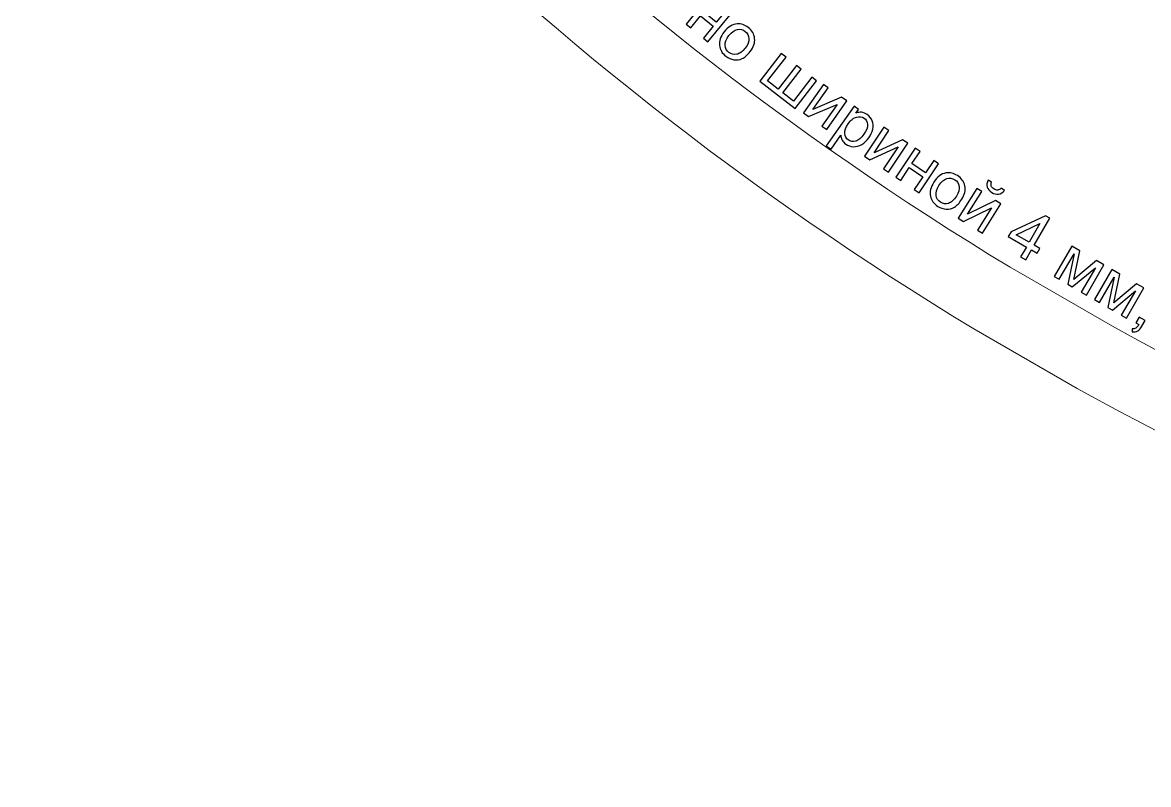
# Model space of a CAD drawing. Header units: millimetres. Extents: x -998 to 1016, y -1915 to 1914.
# Drawn here: x -131.8 to 9.9, y -1914.8 to -1818.9 of the extents above; entities that cross this region are included whole.
import ezdxf

# ---------------------------------------------------------------- set-up
doc = ezdxf.new("R2010")
doc.units = ezdxf.units.MM
doc.header["$MEASUREMENT"] = 0
doc.layers.add('layer 1', color=7, linetype='Continuous')

msp = doc.modelspace()

# ---------------------------------------------------------------- linework, layer by layer
at = {"layer": 'layer 1', "color": 2, "lineweight": 20}
msp.add_open_spline([(194.3957, -1114.8459), (124.2, -1114.8458), (58.2417, -1132.9496), (0.896, -1164.7091), (0.896, -1164.7091), (0.896, -1164.7091), (-12.0945, -1172.2086), (-12.0945, -1172.2086), (-12.0945, -1172.2086), (-125.2622, -1240.5539), (-201.8214, -1363.3757), (-205.4554, -1504.3458), (-205.4554, -1504.3458), (-205.4554, -1504.3458), (-170.9966, -1504.3458), (-170.9966, -1504.3458), (-170.9966, -1504.3458), (-170.9965, -1502.689), (-169.6534, -1501.3459), (-167.9964, -1501.3458), (-167.9964, -1501.3458), (-166.3398, -1501.3458), (-164.9752, -1502.6895), (-164.9966, -1504.3458), (-164.9966, -1504.3458), (-164.9966, -1504.3458), (-164.9967, -1504.3537), (-164.9967, -1504.3537), (-164.9967, -1504.3537), (-164.9967, -1504.3537), (-164.9967, -1525.3381), (-164.9967, -1525.3381), (-164.9967, -1525.3381), (-164.9967, -1525.3381), (-164.9966, -1525.3459), (-164.9966, -1525.3459), (-164.9966, -1525.3459), (-164.9752, -1527.0022), (-166.3398, -1528.3458), (-167.9966, -1528.3459), (-167.9966, -1528.3459), (-169.6534, -1528.3458), (-170.9965, -1527.0026), (-170.9965, -1525.3457), (-170.9965, -1525.3457), (-170.9965, -1525.3457), (-205.4554, -1525.3457), (-205.4554, -1525.3457), (-205.4554, -1525.3457), (-201.8212, -1666.315), (-125.2624, -1789.1349), (-12.0967, -1857.4819), (-12.0967, -1857.4819), (-12.0967, -1857.4819), (0.8935, -1864.9816), (0.8935, -1864.9816), (0.8935, -1864.9816), (58.2391, -1896.7429), (124.1991, -1914.8459), (194.3956, -1914.8459), (194.3956, -1914.8459), (263.5146, -1914.8459), (328.5246, -1897.2959), (385.2469, -1866.4366), (385.2469, -1866.4366), (385.2469, -1866.4366), (367.9563, -1836.489), (367.9563, -1836.489), (367.9563, -1836.489), (366.5217, -1837.3173), (364.6868, -1836.8255), (363.8584, -1835.3909), (363.8584, -1835.3909), (363.03, -1833.956), (363.5113, -1832.1024), (364.9564, -1831.2928), (364.9564, -1831.2928), (364.9564, -1831.2928), (364.9632, -1831.289), (364.9632, -1831.289), (364.9632, -1831.289), (364.9632, -1831.289), (383.1363, -1820.7968), (383.1363, -1820.7968), (383.1363, -1820.7968), (383.1363, -1820.7968), (383.143, -1820.7928), (383.143, -1820.7928), (383.143, -1820.7928), (384.5665, -1819.946), (386.4126, -1820.4561), (387.241, -1821.8909), (387.241, -1821.8909), (388.0694, -1823.3256), (387.5779, -1825.1605), (386.143, -1825.9889), (386.143, -1825.9889), (386.143, -1825.9889), (403.4201, -1855.9137), (403.4201, -1855.9137), (403.4201, -1855.9137), (515.9759, -1786.7795), (591.7027, -1663.5077), (594.3007, -1522.3458), (594.3007, -1522.3458), (594.3007, -1522.3458), (594.3007, -1507.3459), (594.3007, -1507.3459), (594.3007, -1507.3459), (591.7029, -1366.1862), (515.9772, -1242.9176), (403.4252, -1173.7812), (403.4252, -1173.7812), (403.4252, -1173.7812), (386.1526, -1203.6984), (386.1526, -1203.6984), (386.1526, -1203.6984), (387.5872, -1204.5268), (388.079, -1206.3617), (387.2506, -1207.7965), (387.2506, -1207.7965), (386.4221, -1209.2312), (384.5762, -1209.7413), (383.1525, -1208.8946), (383.1525, -1208.8946), (383.1525, -1208.8946), (383.1459, -1208.8906), (383.1459, -1208.8906), (383.1459, -1208.8906), (383.1459, -1208.8906), (364.9728, -1198.3983), (364.9728, -1198.3983), (364.9728, -1198.3983), (364.9728, -1198.3983), (364.9661, -1198.3945), (364.9661, -1198.3945), (364.9661, -1198.3945), (363.5207, -1197.5851), (363.0396, -1195.7313), (363.868, -1194.2965), (363.868, -1194.2965), (364.6963, -1192.8617), (366.531, -1192.37), (367.9659, -1193.1984), (367.9659, -1193.1984), (367.9659, -1193.1984), (385.2521, -1163.2578), (385.2521, -1163.2578), (385.2521, -1163.2578), (328.5313, -1132.3934), (263.5166, -1114.8459), (194.3957, -1114.8459)], degree=3, knots=[0, 0, 0, 0, 0.02564103, 0.02564103, 0.02564103, 0.02564103, 0.05128205, 0.05128205, 0.05128205, 0.05128205, 0.07692308, 0.07692308, 0.07692308, 0.07692308, 0.1025641, 0.1025641, 0.1025641, 0.1025641, 0.12820513, 0.12820513, 0.12820513, 0.12820513, 0.15384615, 0.15384615, 0.15384615, 0.15384615, 0.17948718, 0.17948718, 0.17948718, 0.17948718, 0.20512821, 0.20512821, 0.20512821, 0.20512821, 0.23076923, 0.23076923, 0.23076923, 0.23076923, 0.25641026, 0.25641026, 0.25641026, 0.25641026, 0.28205128, 0.28205128, 0.28205128, 0.28205128, 0.30769231, 0.30769231, 0.30769231, 0.30769231, 0.33333333, 0.33333333, 0.33333333, 0.33333333, 0.35897436, 0.35897436, 0.35897436, 0.35897436, 0.38461538, 0.38461538, 0.38461538, 0.38461538, 0.41025641, 0.41025641, 0.41025641, 0.41025641, 0.43589744, 0.43589744, 0.43589744, 0.43589744, 0.46153846, 0.46153846, 0.46153846, 0.46153846, 0.48717949, 0.48717949, 0.48717949, 0.48717949, 0.51282051, 0.51282051, 0.51282051, 0.51282051, 0.53846154, 0.53846154, 0.53846154, 0.53846154, 0.56410256, 0.56410256, 0.56410256, 0.56410256, 0.58974359, 0.58974359, 0.58974359, 0.58974359, 0.61538462, 0.61538462, 0.61538462, 0.61538462, 0.64102564, 0.64102564, 0.64102564, 0.64102564, 0.66666667, 0.66666667, 0.66666667, 0.66666667, 0.69230769, 0.69230769, 0.69230769, 0.69230769, 0.71794872, 0.71794872, 0.71794872, 0.71794872, 0.74358974, 0.74358974, 0.74358974, 0.74358974, 0.76923077, 0.76923077, 0.76923077, 0.76923077, 0.79487179, 0.79487179, 0.79487179, 0.79487179, 0.82051282, 0.82051282, 0.82051282, 0.82051282, 0.84615385, 0.84615385, 0.84615385, 0.84615385, 0.87179487, 0.87179487, 0.87179487, 0.87179487, 0.8974359, 0.8974359, 0.8974359, 0.8974359, 0.92307692, 0.92307692, 0.92307692, 0.92307692, 0.94871795, 0.94871795, 0.94871795, 0.94871795, 1, 1, 1, 1], dxfattribs=at)
at = {"layer": 'layer 1', "color": 250, "lineweight": 20}
msp.add_open_spline([(-196.2882, -1498.3028), (-196.2882, -1498.3028), (-196.1118, -1534.3457), (-196.1118, -1534.3457), (-196.1118, -1534.3457), (-189.6966, -1664.3935), (-119.0087, -1782.3638), (-7.5194, -1849.7323), (-7.5194, -1849.7323), (-7.5194, -1849.7323), (5.3237, -1857.1471), (5.3237, -1857.1471), (5.3237, -1857.1471), (63.3321, -1889.2601), (128.1011, -1905.8459), (194.3956, -1905.8459), (194.3956, -1905.8459), (269.9836, -1905.8459), (333.9758, -1880.035), (398.2295, -1843.2738)], degree=3, knots=[0, 0, 0, 0, 0.16666667, 0.16666667, 0.16666667, 0.16666667, 0.33333333, 0.33333333, 0.33333333, 0.33333333, 0.5, 0.5, 0.5, 0.5, 0.66666667, 0.66666667, 0.66666667, 0.66666667, 1, 1, 1, 1], dxfattribs=at)
at = {"layer": 'layer 1', "color": 250}
for points, knots in [([(-45.5458, -1815.7004), (-45.5458, -1815.7004), (-44.9679, -1816.1696), (-44.9679, -1816.1696), (-44.9679, -1816.1696), (-44.9679, -1816.1696), (-46.1226, -1817.5863), (-46.1226, -1817.5863), (-46.1226, -1817.5863), (-46.1226, -1817.5863), (-44.524, -1818.8894), (-44.524, -1818.8894), (-44.524, -1818.8894), (-44.524, -1818.8894), (-43.3693, -1817.4728), (-43.3693, -1817.4728), (-43.3693, -1817.4728), (-43.3693, -1817.4728), (-42.7928, -1817.9434), (-42.7928, -1817.9434), (-42.7928, -1817.9434), (-42.7928, -1817.9434), (-45.5659, -1821.3463), (-45.5659, -1821.3463), (-45.5659, -1821.3463), (-45.5659, -1821.3463), (-46.1423, -1820.877), (-46.1423, -1820.877), (-46.1423, -1820.877), (-46.1423, -1820.877), (-44.9127, -1819.3673), (-44.9127, -1819.3673), (-44.9127, -1819.3673), (-44.9127, -1819.3673), (-46.5112, -1818.0642), (-46.5112, -1818.0642), (-46.5112, -1818.0642), (-46.5112, -1818.0642), (-47.7423, -1819.5739), (-47.7423, -1819.5739), (-47.7423, -1819.5739), (-47.7423, -1819.5739), (-48.3188, -1819.1033), (-48.3188, -1819.1033), (-48.3188, -1819.1033), (-48.3188, -1819.1033), (-45.5458, -1815.7004), (-45.5458, -1815.7004)], [0, 0, 0, 0, 0.07692308, 0.07692308, 0.07692308, 0.07692308, 0.15384615, 0.15384615, 0.15384615, 0.15384615, 0.23076923, 0.23076923, 0.23076923, 0.23076923, 0.30769231, 0.30769231, 0.30769231, 0.30769231, 0.38461538, 0.38461538, 0.38461538, 0.38461538, 0.46153846, 0.46153846, 0.46153846, 0.46153846, 0.53846154, 0.53846154, 0.53846154, 0.53846154, 0.61538462, 0.61538462, 0.61538462, 0.61538462, 0.69230769, 0.69230769, 0.69230769, 0.69230769, 0.76923077, 0.76923077, 0.76923077, 0.76923077, 0.84615385, 0.84615385, 0.84615385, 0.84615385, 1, 1, 1, 1]), ([(-43.5318, -1820.0974), (-43.0355, -1819.4539), (-42.4875, -1819.1171), (-41.8918, -1819.0838), (-41.8918, -1819.0838), (-41.3935, -1819.0571), (-40.93, -1819.2108), (-40.5016, -1819.5421), (-40.5016, -1819.5421), (-40.024, -1819.9118), (-39.7557, -1820.3706), (-39.694, -1820.9171), (-39.694, -1820.9171), (-39.6338, -1821.4636), (-39.8161, -1822.0128), (-40.2427, -1822.5635), (-40.2427, -1822.5635), (-40.5882, -1823.0102), (-40.9272, -1823.3102), (-41.2598, -1823.4621), (-41.2598, -1823.4621), (-41.5909, -1823.6153), (-41.9396, -1823.6627), (-42.3062, -1823.6056), (-42.3062, -1823.6056), (-42.6714, -1823.5498), (-43.0064, -1823.4039), (-43.3084, -1823.1692), (-43.3084, -1823.1692), (-43.7945, -1822.7939), (-44.067, -1822.3337), (-44.1245, -1821.7915), (-44.1245, -1821.7915), (-44.1834, -1821.2478), (-43.9854, -1820.6831), (-43.5318, -1820.0974)], [0, 0, 0, 0, 0.1, 0.1, 0.1, 0.1, 0.2, 0.2, 0.2, 0.2, 0.3, 0.3, 0.3, 0.3, 0.4, 0.4, 0.4, 0.4, 0.5, 0.5, 0.5, 0.5, 0.6, 0.6, 0.6, 0.6, 0.7, 0.7, 0.7, 0.7, 0.8, 0.8, 0.8, 0.8, 1, 1, 1, 1]), ([(-42.9277, -1820.5652), (-43.2718, -1821.009), (-43.4322, -1821.4173), (-43.409, -1821.7886), (-43.409, -1821.7886), (-43.3872, -1822.1599), (-43.2281, -1822.4586), (-42.9345, -1822.686), (-42.9345, -1822.686), (-42.6423, -1822.9121), (-42.3139, -1822.9888), (-41.948, -1822.9162), (-41.948, -1822.9162), (-41.5822, -1822.8449), (-41.2221, -1822.5804), (-40.8709, -1822.1252), (-40.8709, -1822.1252), (-40.5382, -1821.6967), (-40.3834, -1821.2955), (-40.4081, -1820.9242), (-40.4081, -1820.9242), (-40.4313, -1820.5515), (-40.5891, -1820.2542), (-40.8784, -1820.0296), (-40.8784, -1820.0296), (-41.172, -1819.8021), (-41.5017, -1819.7226), (-41.8662, -1819.7938), (-41.8662, -1819.7938), (-42.2294, -1819.8637), (-42.5836, -1820.1198), (-42.9277, -1820.5652)], [0, 0, 0, 0, 0.11111111, 0.11111111, 0.11111111, 0.11111111, 0.22222222, 0.22222222, 0.22222222, 0.22222222, 0.33333333, 0.33333333, 0.33333333, 0.33333333, 0.44444444, 0.44444444, 0.44444444, 0.44444444, 0.55555556, 0.55555556, 0.55555556, 0.55555556, 0.66666667, 0.66666667, 0.66666667, 0.66666667, 0.77777778, 0.77777778, 0.77777778, 0.77777778, 1, 1, 1, 1]), ([(-36.3363, -1822.8283), (-36.3363, -1822.8283), (-35.7477, -1823.2847), (-35.7477, -1823.2847), (-35.7477, -1823.2847), (-35.7477, -1823.2847), (-38.0568, -1826.267), (-38.0568, -1826.267), (-38.0568, -1826.267), (-38.0568, -1826.267), (-36.718, -1827.305), (-36.718, -1827.305), (-36.718, -1827.305), (-36.718, -1827.305), (-34.409, -1824.3213), (-34.409, -1824.3213), (-34.409, -1824.3213), (-34.409, -1824.3213), (-33.8204, -1824.7762), (-33.8204, -1824.7762), (-33.8204, -1824.7762), (-33.8204, -1824.7762), (-36.1295, -1827.76), (-36.1295, -1827.76), (-36.1295, -1827.76), (-36.1295, -1827.76), (-34.7864, -1828.7994), (-34.7864, -1828.7994), (-34.7864, -1828.7994), (-34.7864, -1828.7994), (-32.4774, -1825.8156), (-32.4774, -1825.8156), (-32.4774, -1825.8156), (-32.4774, -1825.8156), (-31.8929, -1826.2678), (-31.8929, -1826.2678), (-31.8929, -1826.2678), (-31.8929, -1826.2678), (-34.5775, -1829.739), (-34.5775, -1829.739), (-34.5775, -1829.739), (-34.5775, -1829.739), (-39.0222, -1826.2995), (-39.0222, -1826.2995), (-39.0222, -1826.2995), (-39.0222, -1826.2995), (-36.3363, -1822.8283), (-36.3363, -1822.8283)], [0, 0, 0, 0, 0.07692308, 0.07692308, 0.07692308, 0.07692308, 0.15384615, 0.15384615, 0.15384615, 0.15384615, 0.23076923, 0.23076923, 0.23076923, 0.23076923, 0.30769231, 0.30769231, 0.30769231, 0.30769231, 0.38461538, 0.38461538, 0.38461538, 0.38461538, 0.46153846, 0.46153846, 0.46153846, 0.46153846, 0.53846154, 0.53846154, 0.53846154, 0.53846154, 0.61538462, 0.61538462, 0.61538462, 0.61538462, 0.69230769, 0.69230769, 0.69230769, 0.69230769, 0.76923077, 0.76923077, 0.76923077, 0.76923077, 0.84615385, 0.84615385, 0.84615385, 0.84615385, 1, 1, 1, 1]), ([(-31.037, -1826.7118), (-31.037, -1826.7118), (-30.4297, -1827.1404), (-30.4297, -1827.1404), (-30.4297, -1827.1404), (-30.4297, -1827.1404), (-32.3575, -1829.8773), (-32.3575, -1829.8773), (-32.3575, -1829.8773), (-32.3575, -1829.8773), (-28.7427, -1828.3282), (-28.7427, -1828.3282), (-28.7427, -1828.3282), (-28.7427, -1828.3282), (-28.0873, -1828.7889), (-28.0873, -1828.7889), (-28.0873, -1828.7889), (-28.0873, -1828.7889), (-30.6153, -1832.3786), (-30.6153, -1832.3786), (-30.6153, -1832.3786), (-30.6153, -1832.3786), (-31.2239, -1831.95), (-31.2239, -1831.95), (-31.2239, -1831.95), (-31.2239, -1831.95), (-29.3074, -1829.23), (-29.3074, -1829.23), (-29.3074, -1829.23), (-29.3074, -1829.23), (-32.9096, -1830.7621), (-32.9096, -1830.7621), (-32.9096, -1830.7621), (-32.9096, -1830.7621), (-33.565, -1830.3001), (-33.565, -1830.3001), (-33.565, -1830.3001), (-33.565, -1830.3001), (-31.037, -1826.7118), (-31.037, -1826.7118)], [0, 0, 0, 0, 0.09090909, 0.09090909, 0.09090909, 0.09090909, 0.18181818, 0.18181818, 0.18181818, 0.18181818, 0.27272727, 0.27272727, 0.27272727, 0.27272727, 0.36363636, 0.36363636, 0.36363636, 0.36363636, 0.45454545, 0.45454545, 0.45454545, 0.45454545, 0.54545455, 0.54545455, 0.54545455, 0.54545455, 0.63636364, 0.63636364, 0.63636364, 0.63636364, 0.72727273, 0.72727273, 0.72727273, 0.72727273, 0.81818182, 0.81818182, 0.81818182, 0.81818182, 1, 1, 1, 1]), ([(-30.6857, -1834.4271), (-30.6857, -1834.4271), (-27.1889, -1829.4626), (-27.1889, -1829.4626), (-27.1889, -1829.4626), (-27.1889, -1829.4626), (-26.6356, -1829.852), (-26.6356, -1829.852), (-26.6356, -1829.852), (-26.6356, -1829.852), (-26.9637, -1830.3188), (-26.9637, -1830.3188), (-26.9637, -1830.3188), (-26.7046, -1830.2279), (-26.4608, -1830.195), (-26.232, -1830.2201), (-26.232, -1830.2201), (-26.0032, -1830.2451), (-25.7711, -1830.3393), (-25.5369, -1830.504), (-25.5369, -1830.504), (-25.2304, -1830.7203), (-25.0167, -1830.9897), (-24.8929, -1831.3119), (-24.8929, -1831.3119), (-24.7705, -1831.6355), (-24.7494, -1831.9825), (-24.8327, -1832.3543), (-24.8327, -1832.3543), (-24.9159, -1832.7247), (-25.0768, -1833.0815), (-25.3183, -1833.4248), (-25.3183, -1833.4248), (-25.5779, -1833.7909), (-25.8763, -1834.0754), (-26.2149, -1834.277), (-26.2149, -1834.277), (-26.5535, -1834.4786), (-26.9041, -1834.5688), (-27.2656, -1834.5476), (-27.2656, -1834.5476), (-27.627, -1834.5278), (-27.9467, -1834.4202), (-28.2234, -1834.2248), (-28.2234, -1834.2248), (-28.4263, -1834.0824), (-28.5785, -1833.9114), (-28.6789, -1833.7118), (-28.6789, -1833.7118), (-28.7792, -1833.5136), (-28.8358, -1833.3122), (-28.8472, -1833.1076), (-28.8472, -1833.1076), (-28.8472, -1833.1076), (-30.0784, -1834.8557), (-30.0784, -1834.8557), (-30.0784, -1834.8557), (-30.0784, -1834.8557), (-30.6857, -1834.4271), (-30.6857, -1834.4271)], [0, 0, 0, 0, 0.0625, 0.0625, 0.0625, 0.0625, 0.125, 0.125, 0.125, 0.125, 0.1875, 0.1875, 0.1875, 0.1875, 0.25, 0.25, 0.25, 0.25, 0.3125, 0.3125, 0.3125, 0.3125, 0.375, 0.375, 0.375, 0.375, 0.4375, 0.4375, 0.4375, 0.4375, 0.5, 0.5, 0.5, 0.5, 0.5625, 0.5625, 0.5625, 0.5625, 0.625, 0.625, 0.625, 0.625, 0.6875, 0.6875, 0.6875, 0.6875, 0.75, 0.75, 0.75, 0.75, 0.8125, 0.8125, 0.8125, 0.8125, 0.875, 0.875, 0.875, 0.875, 1, 1, 1, 1]), ([(-27.9171, -1831.6654), (-28.2424, -1832.1265), (-28.3888, -1832.5341), (-28.3578, -1832.8866), (-28.3578, -1832.8866), (-28.3269, -1833.2391), (-28.178, -1833.5089), (-27.9114, -1833.696), (-27.9114, -1833.696), (-27.6417, -1833.8873), (-27.3295, -1833.9356), (-26.976, -1833.8426), (-26.976, -1833.8426), (-26.6226, -1833.7496), (-26.2762, -1833.4632), (-25.9384, -1832.9836), (-25.9384, -1832.9836), (-25.6159, -1832.5254), (-25.468, -1832.1164), (-25.4962, -1831.7568), (-25.4962, -1831.7568), (-25.5244, -1831.3972), (-25.669, -1831.1246), (-25.9301, -1830.9403), (-25.9301, -1830.9403), (-26.1897, -1830.7589), (-26.5047, -1830.7175), (-26.8737, -1830.8191), (-26.8737, -1830.8191), (-27.244, -1830.9208), (-27.5918, -1831.2029), (-27.9171, -1831.6654)], [0, 0, 0, 0, 0.11111111, 0.11111111, 0.11111111, 0.11111111, 0.22222222, 0.22222222, 0.22222222, 0.22222222, 0.33333333, 0.33333333, 0.33333333, 0.33333333, 0.44444444, 0.44444444, 0.44444444, 0.44444444, 0.55555556, 0.55555556, 0.55555556, 0.55555556, 0.66666667, 0.66666667, 0.66666667, 0.66666667, 0.77777778, 0.77777778, 0.77777778, 0.77777778, 1, 1, 1, 1]), ([(-23.4286, -1832.1084), (-23.4286, -1832.1084), (-22.8107, -1832.5213), (-22.8107, -1832.5213), (-22.8107, -1832.5213), (-22.8107, -1832.5213), (-24.6689, -1835.307), (-24.6689, -1835.307), (-24.6689, -1835.307), (-24.6689, -1835.307), (-21.094, -1833.6675), (-21.094, -1833.6675), (-21.094, -1833.6675), (-21.094, -1833.6675), (-20.428, -1834.1128), (-20.428, -1834.1128), (-20.428, -1834.1128), (-20.428, -1834.1128), (-22.8649, -1837.7638), (-22.8649, -1837.7638), (-22.8649, -1837.7638), (-22.8649, -1837.7638), (-23.4843, -1837.3508), (-23.4843, -1837.3508), (-23.4843, -1837.3508), (-23.4843, -1837.3508), (-21.6359, -1834.5822), (-21.6359, -1834.5822), (-21.6359, -1834.5822), (-21.6359, -1834.5822), (-25.1996, -1836.2061), (-25.1996, -1836.2061), (-25.1996, -1836.2061), (-25.1996, -1836.2061), (-25.867, -1835.7608), (-25.867, -1835.7608), (-25.867, -1835.7608), (-25.867, -1835.7608), (-23.4286, -1832.1084), (-23.4286, -1832.1084)], [0, 0, 0, 0, 0.09090909, 0.09090909, 0.09090909, 0.09090909, 0.18181818, 0.18181818, 0.18181818, 0.18181818, 0.27272727, 0.27272727, 0.27272727, 0.27272727, 0.36363636, 0.36363636, 0.36363636, 0.36363636, 0.45454545, 0.45454545, 0.45454545, 0.45454545, 0.54545455, 0.54545455, 0.54545455, 0.54545455, 0.63636364, 0.63636364, 0.63636364, 0.63636364, 0.72727273, 0.72727273, 0.72727273, 0.72727273, 0.81818182, 0.81818182, 0.81818182, 0.81818182, 1, 1, 1, 1]), ([(-19.4962, -1834.7441), (-19.4962, -1834.7441), (-18.8768, -1835.157), (-18.8768, -1835.157), (-18.8768, -1835.157), (-18.8768, -1835.157), (-19.8923, -1836.6771), (-19.8923, -1836.6771), (-19.8923, -1836.6771), (-19.8923, -1836.6771), (-18.1757, -1837.8219), (-18.1757, -1837.8219), (-18.1757, -1837.8219), (-18.1757, -1837.8219), (-17.1616, -1836.3018), (-17.1616, -1836.3018), (-17.1616, -1836.3018), (-17.1616, -1836.3018), (-16.5423, -1836.7147), (-16.5423, -1836.7147), (-16.5423, -1836.7147), (-16.5423, -1836.7147), (-18.9792, -1840.3672), (-18.9792, -1840.3672), (-18.9792, -1840.3672), (-18.9792, -1840.3672), (-19.5986, -1839.9542), (-19.5986, -1839.9542), (-19.5986, -1839.9542), (-19.5986, -1839.9542), (-18.5184, -1838.3337), (-18.5184, -1838.3337), (-18.5184, -1838.3337), (-18.5184, -1838.3337), (-20.2337, -1837.189), (-20.2337, -1837.189), (-20.2337, -1837.189), (-20.2337, -1837.189), (-21.3152, -1838.808), (-21.3152, -1838.808), (-21.3152, -1838.808), (-21.3152, -1838.808), (-21.9331, -1838.3951), (-21.9331, -1838.3951), (-21.9331, -1838.3951), (-21.9331, -1838.3951), (-19.4962, -1834.7441), (-19.4962, -1834.7441)], [0, 0, 0, 0, 0.07692308, 0.07692308, 0.07692308, 0.07692308, 0.15384615, 0.15384615, 0.15384615, 0.15384615, 0.23076923, 0.23076923, 0.23076923, 0.23076923, 0.30769231, 0.30769231, 0.30769231, 0.30769231, 0.38461538, 0.38461538, 0.38461538, 0.38461538, 0.46153846, 0.46153846, 0.46153846, 0.46153846, 0.53846154, 0.53846154, 0.53846154, 0.53846154, 0.61538462, 0.61538462, 0.61538462, 0.61538462, 0.69230769, 0.69230769, 0.69230769, 0.69230769, 0.76923077, 0.76923077, 0.76923077, 0.76923077, 0.84615385, 0.84615385, 0.84615385, 0.84615385, 1, 1, 1, 1]), ([(-17.1462, -1839.0277), (-16.714, -1838.3393), (-16.2016, -1837.95), (-15.6103, -1837.8586), (-15.6103, -1837.8586), (-15.1178, -1837.784), (-14.6423, -1837.8915), (-14.1824, -1838.1796), (-14.1824, -1838.1796), (-13.6717, -1838.5002), (-13.3587, -1838.9307), (-13.2446, -1839.4698), (-13.2446, -1839.4698), (-13.1306, -1840.0075), (-13.2592, -1840.5718), (-13.6293, -1841.163), (-13.6293, -1841.163), (-13.93, -1841.6412), (-14.2378, -1841.9727), (-14.554, -1842.1559), (-14.554, -1842.1559), (-14.8702, -1842.3407), (-15.2117, -1842.4224), (-15.5813, -1842.4024), (-15.5813, -1842.4024), (-15.9511, -1842.3811), (-16.2981, -1842.2694), (-16.6227, -1842.0661), (-16.6227, -1842.0661), (-17.1432, -1841.7385), (-17.4591, -1841.3079), (-17.5703, -1840.773), (-17.5703, -1840.773), (-17.6815, -1840.2367), (-17.5401, -1839.6554), (-17.1462, -1839.0277)], [0, 0, 0, 0, 0.1, 0.1, 0.1, 0.1, 0.2, 0.2, 0.2, 0.2, 0.3, 0.3, 0.3, 0.3, 0.4, 0.4, 0.4, 0.4, 0.5, 0.5, 0.5, 0.5, 0.6, 0.6, 0.6, 0.6, 0.7, 0.7, 0.7, 0.7, 0.8, 0.8, 0.8, 0.8, 1, 1, 1, 1]), ([(-16.4987, -1839.4344), (-16.7966, -1839.9112), (-16.9167, -1840.3331), (-16.8577, -1840.7), (-16.8577, -1840.7), (-16.7986, -1841.0669), (-16.6124, -1841.3492), (-16.2964, -1841.547), (-16.2964, -1841.547), (-15.9846, -1841.7432), (-15.6489, -1841.7885), (-15.2918, -1841.68), (-15.2918, -1841.68), (-14.9347, -1841.573), (-14.603, -1841.2754), (-14.2965, -1840.7873), (-14.2965, -1840.7873), (-14.0084, -1840.3274), (-13.894, -1839.914), (-13.9545, -1839.5457), (-13.9545, -1839.5457), (-14.0149, -1839.1773), (-14.1997, -1838.8964), (-14.5101, -1838.7015), (-14.5101, -1838.7015), (-14.8246, -1838.5039), (-15.1604, -1838.4571), (-15.5161, -1838.5628), (-15.5161, -1838.5628), (-15.8718, -1838.6685), (-16.1993, -1838.959), (-16.4987, -1839.4344)], [0, 0, 0, 0, 0.11111111, 0.11111111, 0.11111111, 0.11111111, 0.22222222, 0.22222222, 0.22222222, 0.22222222, 0.33333333, 0.33333333, 0.33333333, 0.33333333, 0.44444444, 0.44444444, 0.44444444, 0.44444444, 0.55555556, 0.55555556, 0.55555556, 0.55555556, 0.66666667, 0.66666667, 0.66666667, 0.66666667, 0.77777778, 0.77777778, 0.77777778, 0.77777778, 1, 1, 1, 1]), ([(-8.6784, -1839.7816), (-8.6784, -1839.7816), (-8.2467, -1840.0527), (-8.2467, -1840.0527), (-8.2467, -1840.0527), (-8.4656, -1840.3221), (-8.7126, -1840.4787), (-8.9891, -1840.5236), (-8.9891, -1840.5236), (-9.2658, -1840.5673), (-9.5522, -1840.4966), (-9.8498, -1840.3102), (-9.8498, -1840.3102), (-10.1475, -1840.1223), (-10.3379, -1839.8951), (-10.4197, -1839.6283), (-10.4197, -1839.6283), (-10.4999, -1839.3602), (-10.466, -1839.0695), (-10.3161, -1838.7535), (-10.3161, -1838.7535), (-10.3161, -1838.7535), (-9.8859, -1839.0232), (-9.8859, -1839.0232), (-9.8859, -1839.0232), (-9.9524, -1839.2024), (-9.9623, -1839.3618), (-9.9144, -1839.5002), (-9.9144, -1839.5002), (-9.8665, -1839.6399), (-9.7607, -1839.7598), (-9.5971, -1839.863), (-9.5971, -1839.863), (-9.408, -1839.9816), (-9.2415, -1840.0339), (-9.0976, -1840.0184), (-9.0976, -1840.0184), (-8.9536, -1840.0029), (-8.8125, -1839.9241), (-8.6784, -1839.7816)], [0, 0, 0, 0, 0.09090909, 0.09090909, 0.09090909, 0.09090909, 0.18181818, 0.18181818, 0.18181818, 0.18181818, 0.27272727, 0.27272727, 0.27272727, 0.27272727, 0.36363636, 0.36363636, 0.36363636, 0.36363636, 0.45454545, 0.45454545, 0.45454545, 0.45454545, 0.54545455, 0.54545455, 0.54545455, 0.54545455, 0.63636364, 0.63636364, 0.63636364, 0.63636364, 0.72727273, 0.72727273, 0.72727273, 0.72727273, 0.81818182, 0.81818182, 0.81818182, 0.81818182, 1, 1, 1, 1]), ([(-11.7517, -1839.814), (-11.7517, -1839.814), (-11.1212, -1840.2094), (-11.1212, -1840.2094), (-11.1212, -1840.2094), (-11.1212, -1840.2094), (-12.902, -1843.0449), (-12.902, -1843.0449), (-12.902, -1843.0449), (-12.902, -1843.0449), (-9.3747, -1841.3066), (-9.3747, -1841.3066), (-9.3747, -1841.3066), (-9.3747, -1841.3066), (-8.6948, -1841.7331), (-8.6948, -1841.7331), (-8.6948, -1841.7331), (-8.6948, -1841.7331), (-11.0305, -1845.4503), (-11.0305, -1845.4503), (-11.0305, -1845.4503), (-11.0305, -1845.4503), (-11.6597, -1845.0549), (-11.6597, -1845.0549), (-11.6597, -1845.0549), (-11.6597, -1845.0549), (-9.8902, -1842.2363), (-9.8902, -1842.2363), (-9.8902, -1842.2363), (-9.8902, -1842.2363), (-13.4075, -1843.9576), (-13.4075, -1843.9576), (-13.4075, -1843.9576), (-13.4075, -1843.9576), (-14.0861, -1843.5311), (-14.0861, -1843.5311), (-14.0861, -1843.5311), (-14.0861, -1843.5311), (-11.7517, -1839.814), (-11.7517, -1839.814)], [0, 0, 0, 0, 0.09090909, 0.09090909, 0.09090909, 0.09090909, 0.18181818, 0.18181818, 0.18181818, 0.18181818, 0.27272727, 0.27272727, 0.27272727, 0.27272727, 0.36363636, 0.36363636, 0.36363636, 0.36363636, 0.45454545, 0.45454545, 0.45454545, 0.45454545, 0.54545455, 0.54545455, 0.54545455, 0.54545455, 0.63636364, 0.63636364, 0.63636364, 0.63636364, 0.72727273, 0.72727273, 0.72727273, 0.72727273, 0.81818182, 0.81818182, 0.81818182, 0.81818182, 1, 1, 1, 1]), ([(-6.2285, -1848.4319), (-6.2285, -1848.4319), (-5.5015, -1847.1776), (-5.5015, -1847.1776), (-5.5015, -1847.1776), (-5.5015, -1847.1776), (-7.7745, -1845.8591), (-7.7745, -1845.8591), (-7.7745, -1845.8591), (-7.7745, -1845.8591), (-7.4328, -1845.2693), (-7.4328, -1845.2693), (-7.4328, -1845.2693), (-7.4328, -1845.2693), (-3.0706, -1843.2596), (-3.0706, -1843.2596), (-3.0706, -1843.2596), (-3.0706, -1843.2596), (-2.5457, -1843.5645), (-2.5457, -1843.5645), (-2.5457, -1843.5645), (-2.5457, -1843.5645), (-4.5151, -1846.9606), (-4.5151, -1846.9606), (-4.5151, -1846.9606), (-4.5151, -1846.9606), (-3.8068, -1847.3714), (-3.8068, -1847.3714), (-3.8068, -1847.3714), (-3.8068, -1847.3714), (-4.1498, -1847.9612), (-4.1498, -1847.9612), (-4.1498, -1847.9612), (-4.1498, -1847.9612), (-4.858, -1847.5503), (-4.858, -1847.5503), (-4.858, -1847.5503), (-4.858, -1847.5503), (-5.585, -1848.8061), (-5.585, -1848.8061), (-5.585, -1848.8061), (-5.585, -1848.8061), (-6.2285, -1848.4319), (-6.2285, -1848.4319)], [0, 0, 0, 0, 0.08333333, 0.08333333, 0.08333333, 0.08333333, 0.16666667, 0.16666667, 0.16666667, 0.16666667, 0.25, 0.25, 0.25, 0.25, 0.33333333, 0.33333333, 0.33333333, 0.33333333, 0.41666667, 0.41666667, 0.41666667, 0.41666667, 0.5, 0.5, 0.5, 0.5, 0.58333333, 0.58333333, 0.58333333, 0.58333333, 0.66666667, 0.66666667, 0.66666667, 0.66666667, 0.75, 0.75, 0.75, 0.75, 0.83333333, 0.83333333, 0.83333333, 0.83333333, 1, 1, 1, 1]), ([(-5.1584, -1846.5879), (-5.1584, -1846.5879), (-3.7876, -1844.2246), (-3.7876, -1844.2246), (-3.7876, -1844.2246), (-3.7876, -1844.2246), (-6.8007, -1845.6365), (-6.8007, -1845.6365), (-6.8007, -1845.6365), (-6.8007, -1845.6365), (-5.1584, -1846.5879), (-5.1584, -1846.5879)], [0, 0, 0, 0, 0.25, 0.25, 0.25, 0.25, 0.5, 0.5, 0.5, 0.5, 1, 1, 1, 1]), ([(0.2215, -1847.0845), (0.2215, -1847.0845), (1.2219, -1847.6662), (1.2219, -1847.6662), (1.2219, -1847.6662), (1.2219, -1847.6662), (0.4576, -1851.284), (0.4576, -1851.284), (0.4576, -1851.284), (0.4576, -1851.284), (3.3284, -1848.8872), (3.3284, -1848.8872), (3.3284, -1848.8872), (3.3284, -1848.8872), (4.2539, -1849.4237), (4.2539, -1849.4237), (4.2539, -1849.4237), (4.2539, -1849.4237), (2.0517, -1853.2218), (2.0517, -1853.2218), (2.0517, -1853.2218), (2.0517, -1853.2218), (1.4083, -1852.8478), (1.4083, -1852.8478), (1.4083, -1852.8478), (1.4083, -1852.8478), (3.1814, -1849.7903), (3.1814, -1849.7903), (3.1814, -1849.7903), (3.1814, -1849.7903), (0.2852, -1852.197), (0.2852, -1852.197), (0.2852, -1852.197), (0.2852, -1852.197), (-0.2904, -1851.8624), (-0.2904, -1851.8624), (-0.2904, -1851.8624), (-0.2904, -1851.8624), (0.5064, -1848.0442), (0.5064, -1848.0442), (0.5064, -1848.0442), (0.5064, -1848.0442), (-1.3514, -1851.247), (-1.3514, -1851.247), (-1.3514, -1851.247), (-1.3514, -1851.247), (-1.9807, -1850.8827), (-1.9807, -1850.8827), (-1.9807, -1850.8827), (-1.9807, -1850.8827), (0.2215, -1847.0845), (0.2215, -1847.0845)], [0, 0, 0, 0, 0.07142857, 0.07142857, 0.07142857, 0.07142857, 0.14285714, 0.14285714, 0.14285714, 0.14285714, 0.21428571, 0.21428571, 0.21428571, 0.21428571, 0.28571429, 0.28571429, 0.28571429, 0.28571429, 0.35714286, 0.35714286, 0.35714286, 0.35714286, 0.42857143, 0.42857143, 0.42857143, 0.42857143, 0.5, 0.5, 0.5, 0.5, 0.57142857, 0.57142857, 0.57142857, 0.57142857, 0.64285714, 0.64285714, 0.64285714, 0.64285714, 0.71428571, 0.71428571, 0.71428571, 0.71428571, 0.78571429, 0.78571429, 0.78571429, 0.78571429, 0.85714286, 0.85714286, 0.85714286, 0.85714286, 1, 1, 1, 1]), ([(5.2618, -1849.9961), (5.2618, -1849.9961), (6.2622, -1850.5778), (6.2622, -1850.5778), (6.2622, -1850.5778), (6.2622, -1850.5778), (5.4979, -1854.1956), (5.4979, -1854.1956), (5.4979, -1854.1956), (5.4979, -1854.1956), (8.3687, -1851.7988), (8.3687, -1851.7988), (8.3687, -1851.7988), (8.3687, -1851.7988), (9.2942, -1852.3353), (9.2942, -1852.3353), (9.2942, -1852.3353), (9.2942, -1852.3353), (7.092, -1856.1334), (7.092, -1856.1334), (7.092, -1856.1334), (7.092, -1856.1334), (6.4486, -1855.7594), (6.4486, -1855.7594), (6.4486, -1855.7594), (6.4486, -1855.7594), (8.2217, -1852.7019), (8.2217, -1852.7019), (8.2217, -1852.7019), (8.2217, -1852.7019), (5.3255, -1855.1086), (5.3255, -1855.1086), (5.3255, -1855.1086), (5.3255, -1855.1086), (4.7499, -1854.774), (4.7499, -1854.774), (4.7499, -1854.774), (4.7499, -1854.774), (5.5467, -1850.9558), (5.5467, -1850.9558), (5.5467, -1850.9558), (5.5467, -1850.9558), (3.6889, -1854.1586), (3.6889, -1854.1586), (3.6889, -1854.1586), (3.6889, -1854.1586), (3.0596, -1853.7943), (3.0596, -1853.7943), (3.0596, -1853.7943), (3.0596, -1853.7943), (5.2618, -1849.9961), (5.2618, -1849.9961)], [0, 0, 0, 0, 0.07142857, 0.07142857, 0.07142857, 0.07142857, 0.14285714, 0.14285714, 0.14285714, 0.14285714, 0.21428571, 0.21428571, 0.21428571, 0.21428571, 0.28571429, 0.28571429, 0.28571429, 0.28571429, 0.35714286, 0.35714286, 0.35714286, 0.35714286, 0.42857143, 0.42857143, 0.42857143, 0.42857143, 0.5, 0.5, 0.5, 0.5, 0.57142857, 0.57142857, 0.57142857, 0.57142857, 0.64285714, 0.64285714, 0.64285714, 0.64285714, 0.71428571, 0.71428571, 0.71428571, 0.71428571, 0.78571429, 0.78571429, 0.78571429, 0.78571429, 0.85714286, 0.85714286, 0.85714286, 0.85714286, 1, 1, 1, 1]), ([(8.2794, -1856.7405), (8.2794, -1856.7405), (8.6891, -1856.0002), (8.6891, -1856.0002), (8.6891, -1856.0002), (8.6891, -1856.0002), (9.4309, -1856.4098), (9.4309, -1856.4098), (9.4309, -1856.4098), (9.4309, -1856.4098), (9.0212, -1857.1516), (9.0212, -1857.1516), (9.0212, -1857.1516), (8.8694, -1857.4241), (8.6999, -1857.6175), (8.5099, -1857.7316), (8.5099, -1857.7316), (8.3213, -1857.8458), (8.0965, -1857.8905), (7.8356, -1857.8658), (7.8356, -1857.8658), (7.8356, -1857.8658), (7.809, -1857.4874), (7.809, -1857.4874), (7.809, -1857.4874), (7.9797, -1857.5029), (8.1296, -1857.4702), (8.2601, -1857.3895), (8.2601, -1857.3895), (8.3906, -1857.3087), (8.5188, -1857.1616), (8.6475, -1856.9453), (8.6475, -1856.9453), (8.6475, -1856.9453), (8.2794, -1856.7405), (8.2794, -1856.7405)], [0, 0, 0, 0, 0.1, 0.1, 0.1, 0.1, 0.2, 0.2, 0.2, 0.2, 0.3, 0.3, 0.3, 0.3, 0.4, 0.4, 0.4, 0.4, 0.5, 0.5, 0.5, 0.5, 0.6, 0.6, 0.6, 0.6, 0.7, 0.7, 0.7, 0.7, 0.8, 0.8, 0.8, 0.8, 1, 1, 1, 1])]:
    msp.add_open_spline(points, degree=3, knots=knots, dxfattribs=at)

doc.saveas('drawing.dxf')
